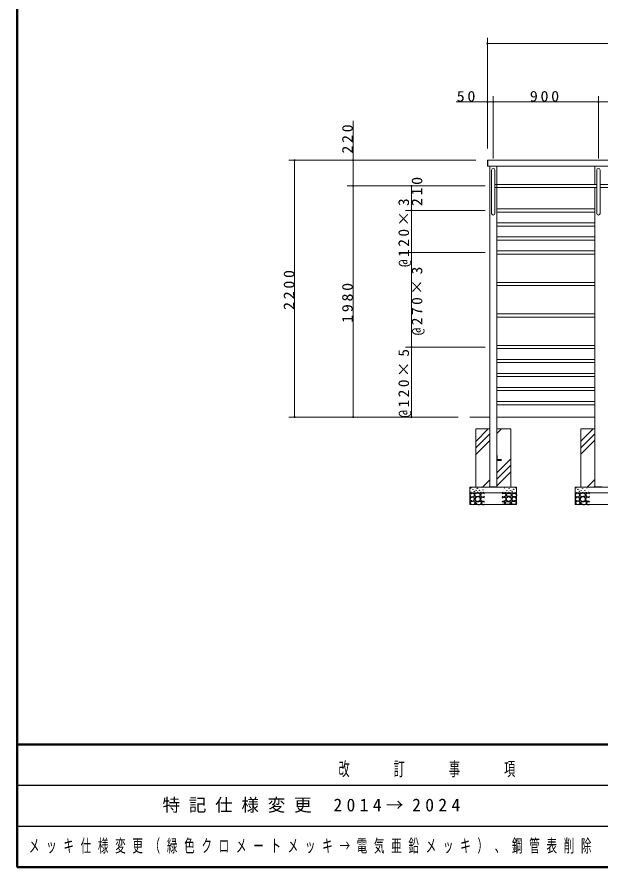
# Model space of a CAD drawing. Units: millimetres at full size. Extents: x -19250 to 0, y 0 to 13350.
# Drawn here: x -19250 to -14253, y 0 to 7281 of the extents above; entities that cross this region are included whole.
import ezdxf

# ---------------------------------------------------------------- set-up
doc = ezdxf.new("R2010")
doc.units = ezdxf.units.MM
for name, color, linetype, lineweight in [('A3図枠', 7, 'Continuous', 25), ('線', 7, 'Continuous', 25), ('補助', 2, 'Continuous', 13)]:
    doc.layers.add(name, color=color, linetype=linetype, lineweight=lineweight)
doc.layers.add('図面プロファイル', color=7, linetype='Continuous')
doc.styles.add('ＭＳ ゴシック', font='')
doc.styles.get('ＭＳ ゴシック').set_extended_font_data('MS Gothic')

# ---------------------------------------------------------------- blocks, each defined once
blk = doc.blocks.new('dimension_origin')
at = {"color": 0, "linetype": 'Continuous', "lineweight": -2}
blk.add_circle((0, 0), 1.25, dxfattribs=at)

msp = doc.modelspace()

# ---------------------------------------------------------------- linework, layer by layer
at = {"layer": 'A3図枠', "lineweight": 50}
for p, q in [((-19250, 13350), (-19250, 0)), ((-19250, 1050), (0, 1050)), ((-19250, 0), (0, 0))]:
    msp.add_line(p, q, dxfattribs=at)
at = {"layer": 'A3図枠'}
for p, q in [((-19250, 700), (-12175, 700)), ((-19250, 350), (-12175, 350))]:
    msp.add_line(p, q, dxfattribs=at)
at = {"layer": '線', "lineweight": 13}
for p, q in [((-15225, 6003.755), (-15225, 6053.755)), ((-15225, 6053.755), (-9725, 6053.755)), ((-15225, 6003.755), (-9725, 6003.755)), ((-15205.25, 3253.755), (-15205.25, 6003.755)), ((-15144.75, 5847.355), (-15144.75, 6003.755)), ((-14305.25, 5847.355), (-14305.25, 6003.755)), ((-15188.6, 5597.355), (-15188.6, 5970.155)), ((-15161.4, 5597.355), (-15161.4, 5970.155)), ((-14288.6, 5597.355), (-14288.6, 5970.155)), ((-14261.4, 5597.355), (-14261.4, 5970.155)), ((-15161.4, 5847.355), (-14288.6, 5847.355)), ((-15144.75, 5820.155), (-15144.75, 5847.355)), ((-14261.4, 5847.355), (-13388.6, 5847.355)), ((-15161.4, 5820.155), (-14288.6, 5820.155)), ((-15144.75, 3253.755), (-15144.75, 5820.155)), ((-14305.25, 3253.755), (-14305.25, 5820.155)), ((-14261.4, 5820.155), (-13388.6, 5820.155)), ((-15144.75, 5610.155), (-15144.75, 5637.355)), ((-14305.25, 5637.355), (-15144.75, 5637.355)), ((-14305.25, 5610.155), (-15144.75, 5610.155)), ((-15144.75, 5490.155), (-15144.75, 5517.355)), ((-14305.25, 5517.355), (-15144.75, 5517.355)), ((-14305.25, 5490.155), (-15144.75, 5490.155)), ((-15144.75, 5370.155), (-15144.75, 5397.355)), ((-14305.25, 5397.355), (-15144.75, 5397.355)), ((-14305.25, 5370.155), (-15144.75, 5370.155)), ((-15144.75, 5250.155), (-15144.75, 5277.355)), ((-14305.25, 5277.355), (-15144.75, 5277.355)), ((-14305.25, 5250.155), (-15144.75, 5250.155)), ((-15144.75, 4980.155), (-15144.75, 5007.355)), ((-14305.25, 5007.355), (-15144.75, 5007.355)), ((-14305.25, 4980.155), (-15144.75, 4980.155)), ((-15144.75, 4710.155), (-15144.75, 4737.355)), ((-14305.25, 4737.355), (-15144.75, 4737.355)), ((-14305.25, 4710.155), (-15144.75, 4710.155)), ((-15144.75, 4440.155), (-15144.75, 4467.355)), ((-15144.75, 4467.355), (-14305.25, 4467.355)), ((-15144.75, 4440.155), (-14305.25, 4440.155)), ((-15144.75, 4320.155), (-15144.75, 4347.355)), ((-15144.75, 4347.355), (-14305.25, 4347.355)), ((-15144.75, 4320.155), (-14305.25, 4320.155)), ((-15144.75, 4200.155), (-15144.75, 4227.355)), ((-15144.75, 4227.355), (-14305.25, 4227.355)), ((-15144.75, 4200.155), (-14305.25, 4200.155)), ((-15144.75, 4080.155), (-15144.75, 4107.355)), ((-15144.75, 4107.355), (-14305.25, 4107.355)), ((-15144.75, 4080.155), (-14305.25, 4080.155)), ((-15144.75, 3960.155), (-15144.75, 3987.355)), ((-15144.75, 3987.355), (-14305.25, 3987.355)), ((-15144.75, 3960.155), (-14305.25, 3960.155)), ((-15375, 3853.755), (-15205.25, 3853.755)), ((-15144.75, 3853.755), (-14305.25, 3853.755)), ((-15325, 3753.755), (-15205.25, 3753.755)), ((-15325, 3253.755), (-15325, 3753.755)), ((-15144.75, 3753.755), (-15025, 3753.755)), ((-15025, 3253.755), (-15025, 3753.755)), ((-14425, 3753.755), (-14305.25, 3753.755)), ((-14425, 3253.755), (-14425, 3753.755)), ((-15375, 3103.755), (-15375, 3253.755)), ((-15375, 3253.755), (-14975, 3253.755)), ((-15375, 3203.755), (-14975, 3203.755)), ((-15205.25, 3253.755), (-15144.75, 3253.755)), ((-14975, 3103.755), (-14975, 3253.755)), ((-14475, 3103.755), (-14475, 3253.755)), ((-14475, 3253.755), (-14075, 3253.755)), ((-14475, 3203.755), (-14075, 3203.755)), ((-14305.25, 3253.755), (-14244.75, 3253.755)), ((-15375, 3103.755), (-14975, 3103.755)), ((-14475, 3103.755), (-14075, 3103.755))]:
    msp.add_line(p, q, dxfattribs=at)
at = {"layer": '線', "color": 2}
for p, q in [((-15222, 6003.755), (-15222, 6053.755)), ((-15143.75, 3523.755), (-15144.75, 3523.755)), ((-15144.75, 3523.755), (-15144.75, 3483.755)), ((-15141.75, 3491.255), (-15141.75, 3521.755)), ((-15144.75, 3483.755), (-15104.75, 3483.755)), ((-15106.75, 3486.755), (-15137.25, 3486.755)), ((-15104.75, 3483.755), (-15104.75, 3484.755)), ((-15205.25, 3255.755), (-15144.75, 3255.755)), ((-14305.25, 3255.755), (-14244.75, 3255.755))]:
    msp.add_line(p, q, dxfattribs=at)
for points in [[(-15352.551, 3203.157), (-15359.014, 3200.616), (-15365.225, 3197.137), (-15371.083, 3193.099), (-15374.731, 3187.631), (-15373.719, 3180.049), (-15368.711, 3173.69), (-15361.845, 3171.1), (-15354.136, 3170.838), (-15346.523, 3171.443), (-15340.194, 3174.007), (-15336.442, 3179.293), (-15335.125, 3185.73), (-15335.973, 3190.936), (-15338.927, 3195.869), (-15345.087, 3200.697)], [(-15355.086, 3170.205), (-15360.415, 3167.412), (-15365.859, 3163.234), (-15372.308, 3156.414), (-15374.731, 3149.61), (-15371.103, 3144.782), (-15364.592, 3140.421), (-15357.954, 3136.133), (-15351.284, 3134.084), (-15343.64, 3136.53), (-15337.343, 3142.956), (-15334.236, 3151.233), (-15335.759, 3159.749), (-15343.917, 3166.999)], [(-15355.905, 3134.272), (-15367.225, 3128.253), (-15374.036, 3119.438), (-15365.549, 3108.168), (-15347.114, 3104.054), (-15332.761, 3110.164), (-15327.335, 3120.536), (-15338.117, 3129.645)], [(-15313.127, 3203.248), (-15318.032, 3202.631), (-15323.669, 3200.545), (-15331.64, 3194.757), (-15335.292, 3187.841), (-15334.417, 3183.879), (-15330.696, 3179.462), (-15321.205, 3174.689), (-15311.235, 3173.245), (-15303.885, 3173.072), (-15296.369, 3174.596), (-15288.77, 3179.211), (-15285.016, 3185.408), (-15285.986, 3190.061), (-15290.693, 3195.409), (-15301.361, 3201.615)], [(-15325.831, 3138.918), (-15313.242, 3132.061), (-15299.883, 3131.079), (-15289.599, 3138.533), (-15284.747, 3150.27), (-15287.027, 3161.048), (-15293.936, 3169.191), (-15302.761, 3172.624), (-15313.938, 3171.353), (-15327.692, 3163.298), (-15333.669, 3152.432), (-15331.034, 3145.239)], [(-15298.802, 3130.128), (-15306.337, 3130.754), (-15314.479, 3129.317), (-15323.406, 3125.259), (-15327.723, 3119.856), (-15325.037, 3115.174), (-15319.074, 3110.666), (-15312.595, 3106.823), (-15305.289, 3104.45), (-15293.44, 3104.683), (-15283.124, 3108.774), (-15278.421, 3113.582), (-15276.367, 3119.316), (-15277.427, 3124.464), (-15281.503, 3129.046), (-15289.901, 3131.587)], [(-15051.198, 3130.128), (-15043.663, 3130.754), (-15035.521, 3129.317), (-15026.594, 3125.259), (-15022.277, 3119.856), (-15024.963, 3115.174), (-15030.926, 3110.666), (-15037.405, 3106.823), (-15044.711, 3104.45), (-15056.56, 3104.683), (-15066.876, 3108.774), (-15071.579, 3113.582), (-15073.633, 3119.316), (-15072.573, 3124.464), (-15068.497, 3129.046), (-15060.099, 3131.587)], [(-15024.169, 3138.918), (-15036.758, 3132.061), (-15050.117, 3131.079), (-15060.401, 3138.533), (-15065.253, 3150.27), (-15062.973, 3161.048), (-15056.064, 3169.191), (-15047.239, 3172.624), (-15036.062, 3171.353), (-15022.308, 3163.298), (-15016.331, 3152.432), (-15018.966, 3145.239)], [(-15036.873, 3203.248), (-15031.968, 3202.631), (-15026.331, 3200.545), (-15018.36, 3194.757), (-15014.708, 3187.841), (-15015.583, 3183.879), (-15019.304, 3179.462), (-15028.795, 3174.689), (-15038.765, 3173.245), (-15046.115, 3173.072), (-15053.631, 3174.596), (-15061.23, 3179.211), (-15064.984, 3185.408), (-15064.014, 3190.061), (-15059.307, 3195.409), (-15048.639, 3201.615)], [(-14994.095, 3134.272), (-14982.775, 3128.253), (-14975.964, 3119.438), (-14984.451, 3108.168), (-15002.886, 3104.054), (-15017.239, 3110.164), (-15022.665, 3120.536), (-15011.883, 3129.645)], [(-14994.914, 3170.205), (-14989.585, 3167.412), (-14984.141, 3163.234), (-14977.692, 3156.414), (-14975.269, 3149.61), (-14978.897, 3144.782), (-14985.408, 3140.421), (-14992.046, 3136.133), (-14998.716, 3134.084), (-15006.36, 3136.53), (-15012.657, 3142.956), (-15015.764, 3151.233), (-15014.241, 3159.749), (-15006.083, 3166.999)], [(-14997.449, 3203.157), (-14990.986, 3200.616), (-14984.775, 3197.137), (-14978.917, 3193.099), (-14975.269, 3187.631), (-14976.281, 3180.049), (-14981.289, 3173.69), (-14988.155, 3171.1), (-14995.864, 3170.838), (-15003.477, 3171.443), (-15009.806, 3174.007), (-15013.558, 3179.293), (-15014.875, 3185.73), (-15014.027, 3190.936), (-15011.073, 3195.869), (-15004.913, 3200.697)], [(-14452.551, 3203.157), (-14459.014, 3200.616), (-14465.225, 3197.137), (-14471.083, 3193.099), (-14474.731, 3187.631), (-14473.719, 3180.049), (-14468.711, 3173.69), (-14461.845, 3171.1), (-14454.136, 3170.838), (-14446.523, 3171.443), (-14440.194, 3174.007), (-14436.442, 3179.293), (-14435.125, 3185.73), (-14435.973, 3190.936), (-14438.927, 3195.869), (-14445.087, 3200.697)], [(-14455.086, 3170.205), (-14460.415, 3167.412), (-14465.859, 3163.234), (-14472.308, 3156.414), (-14474.731, 3149.61), (-14471.103, 3144.782), (-14464.592, 3140.421), (-14457.954, 3136.133), (-14451.284, 3134.084), (-14443.64, 3136.53), (-14437.343, 3142.956), (-14434.236, 3151.233), (-14435.759, 3159.749), (-14443.917, 3166.999)], [(-14455.905, 3134.272), (-14467.225, 3128.253), (-14474.036, 3119.438), (-14465.549, 3108.168), (-14447.114, 3104.054), (-14432.761, 3110.164), (-14427.335, 3120.536), (-14438.117, 3129.645)], [(-14413.127, 3203.248), (-14418.032, 3202.631), (-14423.669, 3200.545), (-14431.64, 3194.757), (-14435.292, 3187.841), (-14434.417, 3183.879), (-14430.696, 3179.462), (-14421.205, 3174.689), (-14411.235, 3173.245), (-14403.885, 3173.072), (-14396.369, 3174.596), (-14388.77, 3179.211), (-14385.016, 3185.408), (-14385.986, 3190.061), (-14390.693, 3195.409), (-14401.361, 3201.615)], [(-14425.831, 3138.918), (-14413.242, 3132.061), (-14399.883, 3131.079), (-14389.599, 3138.533), (-14384.747, 3150.27), (-14387.027, 3161.048), (-14393.936, 3169.191), (-14402.761, 3172.624), (-14413.938, 3171.353), (-14427.692, 3163.298), (-14433.669, 3152.432), (-14431.034, 3145.239)], [(-14398.802, 3130.128), (-14406.337, 3130.754), (-14414.479, 3129.317), (-14423.406, 3125.259), (-14427.723, 3119.856), (-14425.037, 3115.174), (-14419.074, 3110.666), (-14412.595, 3106.823), (-14405.289, 3104.45), (-14393.44, 3104.683), (-14383.124, 3108.774), (-14378.421, 3113.582), (-14376.367, 3119.316), (-14377.427, 3124.464), (-14381.503, 3129.046), (-14389.901, 3131.587)]]:
    msp.add_lwpolyline(points, close=True, dxfattribs=at)
for points in [[(-15250, 3197.054), (-15258.427, 3201.909), (-15267.11, 3203.391), (-15272.729, 3201.703), (-15277.883, 3198.004), (-15282.355, 3192.695), (-15284.22, 3185.964), (-15280.552, 3177.193), (-15272.496, 3170.755), (-15264.197, 3168.376), (-15256.971, 3169.488), (-15252.921, 3172.864), (-15250, 3177.409)], [(-15250.317, 3160.933), (-15257.457, 3166.395), (-15265.526, 3168.854), (-15272.231, 3167.63), (-15278.199, 3163.784), (-15282.592, 3158.003), (-15284.22, 3150.794), (-15281.556, 3142.186), (-15275.348, 3135.268), (-15267.709, 3131.396), (-15260.139, 3130.515), (-15254.985, 3131.955), (-15250.317, 3134.634)], [(-15100, 3197.054), (-15091.573, 3201.909), (-15082.89, 3203.391), (-15077.271, 3201.703), (-15072.117, 3198.004), (-15067.645, 3192.695), (-15065.78, 3185.964), (-15069.448, 3177.193), (-15077.504, 3170.755), (-15085.803, 3168.376), (-15093.029, 3169.488), (-15097.079, 3172.864), (-15100, 3177.409)], [(-15099.683, 3160.933), (-15092.543, 3166.395), (-15084.474, 3168.854), (-15077.769, 3167.63), (-15071.801, 3163.784), (-15067.408, 3158.003), (-15065.78, 3150.794), (-15068.444, 3142.186), (-15074.652, 3135.268), (-15082.291, 3131.396), (-15089.861, 3130.515), (-15095.015, 3131.955), (-15099.683, 3134.634)], [(-14350, 3197.054), (-14358.427, 3201.909), (-14367.11, 3203.391), (-14372.729, 3201.703), (-14377.883, 3198.004), (-14382.355, 3192.695), (-14384.22, 3185.964), (-14380.552, 3177.193), (-14372.496, 3170.755), (-14364.197, 3168.376), (-14356.971, 3169.488), (-14352.921, 3172.864), (-14350, 3177.409)], [(-14350.317, 3160.933), (-14357.457, 3166.395), (-14365.526, 3168.854), (-14372.231, 3167.63), (-14378.199, 3163.784), (-14382.592, 3158.003), (-14384.22, 3150.794), (-14381.556, 3142.186), (-14375.348, 3135.268), (-14367.709, 3131.396), (-14360.139, 3130.515), (-14354.985, 3131.955), (-14350.317, 3134.634)], [(-15250, 3126.396), (-15256.018, 3129.715), (-15263.308, 3130.515), (-15272.024, 3126.182), (-15276.298, 3119.426), (-15275.686, 3115.756), (-15272.813, 3111.505), (-15265.651, 3106.033), (-15258.238, 3104.217), (-15253.942, 3105.269), (-15250, 3107.385)], [(-15100, 3126.396), (-15093.982, 3129.715), (-15086.692, 3130.515), (-15077.976, 3126.182), (-15073.702, 3119.426), (-15074.314, 3115.756), (-15077.187, 3111.505), (-15084.349, 3106.033), (-15091.762, 3104.217), (-15096.058, 3105.269), (-15100, 3107.385)], [(-14350, 3126.396), (-14356.018, 3129.715), (-14363.308, 3130.515), (-14372.024, 3126.182), (-14376.298, 3119.426), (-14375.686, 3115.756), (-14372.813, 3111.505), (-14365.651, 3106.033), (-14358.238, 3104.217), (-14353.942, 3105.269), (-14350, 3107.385)]]:
    msp.add_lwpolyline(points, dxfattribs=at)
for centre in [(-15368.394, 3245.932), (-15365.225, 3211.078), (-15349.383, 3234.525), (-15336.392, 3217.732), (-15322.451, 3227.237), (-15311.044, 3243.714), (-15307.559, 3210.128), (-15291.504, 3227.304), (-15279.881, 3210.275), (-15272.583, 3247.846), (-15262.582, 3230.818), (-15257.717, 3209.735), (-15092.283, 3209.735), (-15087.418, 3230.818), (-15077.417, 3247.846), (-15070.119, 3210.275), (-15058.496, 3227.304), (-15042.441, 3210.128), (-15038.956, 3243.714), (-15027.549, 3227.237), (-15013.608, 3217.732), (-15000.617, 3234.525), (-14984.775, 3211.078), (-14981.606, 3245.932), (-14468.394, 3245.932), (-14465.225, 3211.078), (-14449.383, 3234.525), (-14436.392, 3217.732), (-14422.451, 3227.237), (-14411.044, 3243.714), (-14407.559, 3210.128), (-14391.504, 3227.304), (-14379.881, 3210.275), (-14372.583, 3247.846), (-14362.582, 3230.818), (-14357.717, 3209.735)]:
    msp.add_circle(centre, 1, dxfattribs=at)
at = {"layer": '線', "lineweight": 13}
for centre, start, end in [((-15175, 5970.155), 0, 180), ((-14275, 5970.155), 0, 180), ((-15175, 5597.355), 180, 0), ((-14275, 5597.355), 180, 0)]:
    msp.add_arc(centre, 13.6, start, end, dxfattribs=at)
at = {"layer": '線', "color": 2}
for centre, radius, start, end in [((-15143.75, 3521.755), 2, 0, 90), ((-15137.25, 3491.255), 4.5, 180, 270), ((-15106.75, 3484.755), 2, 0, 90)]:
    msp.add_arc(centre, radius, start, end, dxfattribs=at)
at = {"layer": '補助'}
for p, q in [((-15225, 6153.755), (-15225, 7103.755)), ((-15225, 7053.755), (-9725, 7053.755)), ((-15491.19, 6553.755), (-15172, 6553.755)), ((-15225, 6153.755), (-15225, 6603.755)), ((-15175, 6070.155), (-15175, 6603.755)), ((-15175, 6070.155), (-15175, 6603.755)), ((-15175, 6553.755), (-14275, 6553.755)), ((-14275, 6070.155), (-14275, 6603.755)), ((-14275, 6070.155), (-14275, 6603.755)), ((-14275, 6553.755), (-13375, 6553.755)), ((-16375, 5833.755), (-16375, 6390.183)), ((-15325, 6053.755), (-16925, 6053.755)), ((-16875, 3853.755), (-16875, 6053.755)), ((-15325, 6053.755), (-16425, 6053.755)), ((-15244.75, 5833.755), (-16425, 5833.755)), ((-15244.75, 5833.755), (-16425, 5833.755)), ((-16375, 3853.755), (-16375, 5833.755)), ((-15244.75, 5833.755), (-15925, 5833.755)), ((-15875, 5623.755), (-15875, 5833.755)), ((-15244.75, 5623.755), (-15925, 5623.755)), ((-15244.75, 5623.755), (-15925, 5623.755)), ((-15875, 5263.755), (-15875, 5623.755)), ((-15244.75, 5263.755), (-15925, 5263.755)), ((-15244.75, 5263.755), (-15925, 5263.755)), ((-15875, 4453.755), (-15875, 5263.755)), ((-15244.75, 4453.755), (-15925, 4453.755)), ((-15244.75, 4453.755), (-15925, 4453.755)), ((-15875, 3853.755), (-15875, 4453.755)), ((-15475, 3853.755), (-16925, 3853.755)), ((-15475, 3853.755), (-16425, 3853.755)), ((-15475, 3853.755), (-15925, 3853.755)), ((-15325, 3645.791), (-15217.036, 3753.755)), ((-15144.75, 3713.788), (-15104.783, 3753.755)), ((-14425, 3647.765), (-14319.011, 3753.755)), ((-15325, 3589.664), (-15205.25, 3709.414)), ((-15325, 3533.538), (-15205.25, 3653.288)), ((-14425, 3591.639), (-14305.25, 3711.389)), ((-14425, 3535.512), (-14305.25, 3655.262)), ((-15144.75, 3377.028), (-15025, 3496.778)), ((-15144.75, 3320.902), (-15025, 3440.652)), ((-15144.75, 3264.775), (-15025, 3384.525)), ((-15268.024, 3253.755), (-15205.25, 3316.528)), ((-14369.998, 3253.755), (-14305.25, 3318.503)), ((-15211.897, 3253.755), (-15205.25, 3260.402)), ((-14313.871, 3253.755), (-14305.25, 3262.376))]:
    msp.add_line(p, q, dxfattribs=at)

# ---------------------------------------------------------------- block references
at = {"layer": '補助', "xscale": 3.33, "yscale": 3.33}
for p in [(-15225, 7053.755), (-15175, 6553.755), (-15175, 6553.755), (-14275, 6553.755)]:
    msp.add_blockref('dimension_origin', p, dxfattribs=at)
for p, rotation in [((-15225, 6553.755), 180), ((-14275, 6553.755), 180), ((-16875, 6053.755), 270), ((-16375, 6053.755), 270), ((-16375, 5833.755), 90), ((-16375, 5833.755), 270), ((-15875, 5833.755), 270), ((-15875, 5623.755), 90), ((-15875, 5623.755), 270), ((-15875, 5263.755), 90), ((-15875, 5263.755), 270), ((-15875, 4453.755), 90), ((-15875, 4453.755), 270), ((-16875, 3853.755), 90), ((-16375, 3853.755), 90), ((-15875, 3853.755), 90)]:
    msp.add_blockref('dimension_origin', p, dxfattribs=dict(at, rotation=rotation))

# ---------------------------------------------------------------- texts
at = {"layer": 'A3図枠', "color": 4, "insert": (-15712.5, 768.333), "char_height": 117.3, "attachment_point": 8, "style": 'ＭＳ ゴシック'}
msp.add_mtext('\\T1.64;\\W0.6;改\u3000\u3000訂\u3000\u3000事\u3000\u3000項', dxfattribs=at)
at = {"layer": '図面プロファイル', "char_height": 110, "attachment_point": 5, "style": 'ＭＳ ゴシック'}
for s, insert in [('\\T1.5;特記仕様変更\\~2014→2024', (-16712.5, 525)), ('\\T1.64;\\W0.6;メッキ仕様変更（緑色クロメートメッキ→電気亜鉛メッキ）、鋼管表削除', (-16712.5, 175))]:
    msp.add_mtext(s, dxfattribs=dict(at, insert=insert))
at = {"layer": '補助', "char_height": 91.64, "attachment_point": 8, "style": 'ＭＳ ゴシック'}
for s, insert in [('\\T1.34;\\W1.1;50', (-15395.952, 6554.755)), ('\\T1.33;\\W1.1;900', (-14725, 6554.755))]:
    msp.add_mtext(s, dxfattribs=dict(at, insert=insert))
at = {"layer": '補助', "char_height": 91.64, "rotation": 90, "style": 'ＭＳ ゴシック'}
for s, insert, attachment_point in [('\\T1.33;\\W1.1;220', (-16376, 6247.326), 8), ('\\T1.33;\\W1.1;210', (-15874, 5797.326), 2), ('\\T1.33;\\W1.05;@120×3', (-15876, 5443.755), 8), ('\\T1.33;\\W1.1;2200', (-16876, 4953.755), 8), ('\\T1.33;\\W1.05;@270×3', (-15874, 4858.755), 2), ('\\T1.33;\\W1.1;1980', (-16376, 4843.755), 8), ('\\T1.33;\\W1.05;@120×5', (-15876, 4153.755), 8)]:
    msp.add_mtext(s, dxfattribs=dict(at, insert=insert, attachment_point=attachment_point))

doc.saveas('drawing.dxf')
